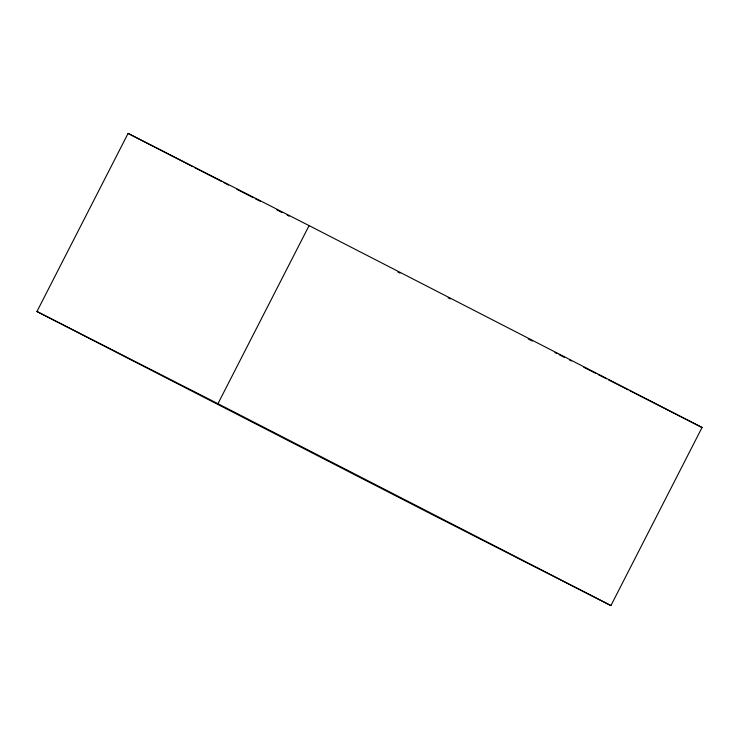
<?xml version="1.0" encoding="UTF-8"?>
<svg xmlns="http://www.w3.org/2000/svg" width="739" height="739" viewBox="0 0 739 739"><rect width="100%" height="100%" fill="white"/><g stroke="black" fill="none" stroke-linecap="round" stroke-linejoin="round"><path stroke-width="1.11" d="M36.95 311.507L128.087 133.417L309.087 225.607L702.05 427.493L610.913 605.583L429.913 513.393L36.95 311.507L217.95 403.697L610.913 605.583M217.95 403.697L309.087 225.607M528.246 338.97L532.366 341.067M554.989 352.586L557.049 353.63M559.1 354.683L564.245 357.297M569.39 359.921L571.441 360.965M583.782 367.255L596.124 373.537M598.184 374.59L606.405 378.774M608.465 379.828L628.002 389.776M630.062 390.82L702.05 427.493M128.087 133.417L192.722 166.626M194.782 167.679L221.451 181.378M223.501 182.441L228.637 185.073M236.84 189.286L253.265 197.719M255.315 198.782L260.442 201.414M276.857 209.848L281.993 212.481M287.12 215.114L289.171 216.176M397.933 272.044L399.984 273.097M448.203 297.872L450.254 298.925"/></g></svg>
